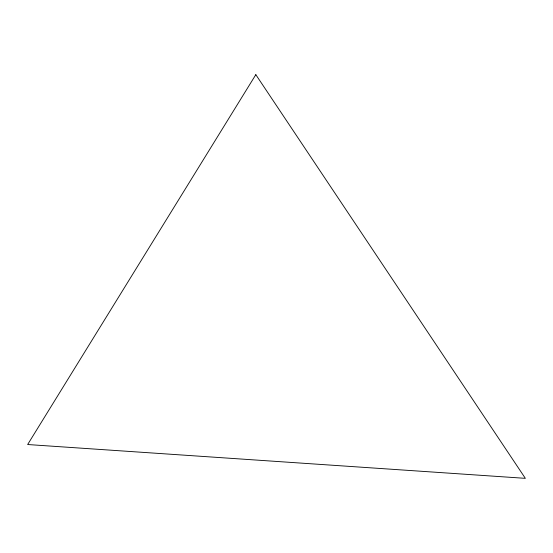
<?xml version="1.0" encoding="UTF-8"?>
<svg xmlns="http://www.w3.org/2000/svg" width="553" height="553" viewBox="0 0 553 553"><rect width="100%" height="100%" fill="white"/><g stroke="black" fill="none" stroke-linecap="round" stroke-linejoin="round"><path stroke-width="0.83" d="M255.818 74.662L27.65 444.529L525.35 478.338L255.818 74.662"/></g></svg>
